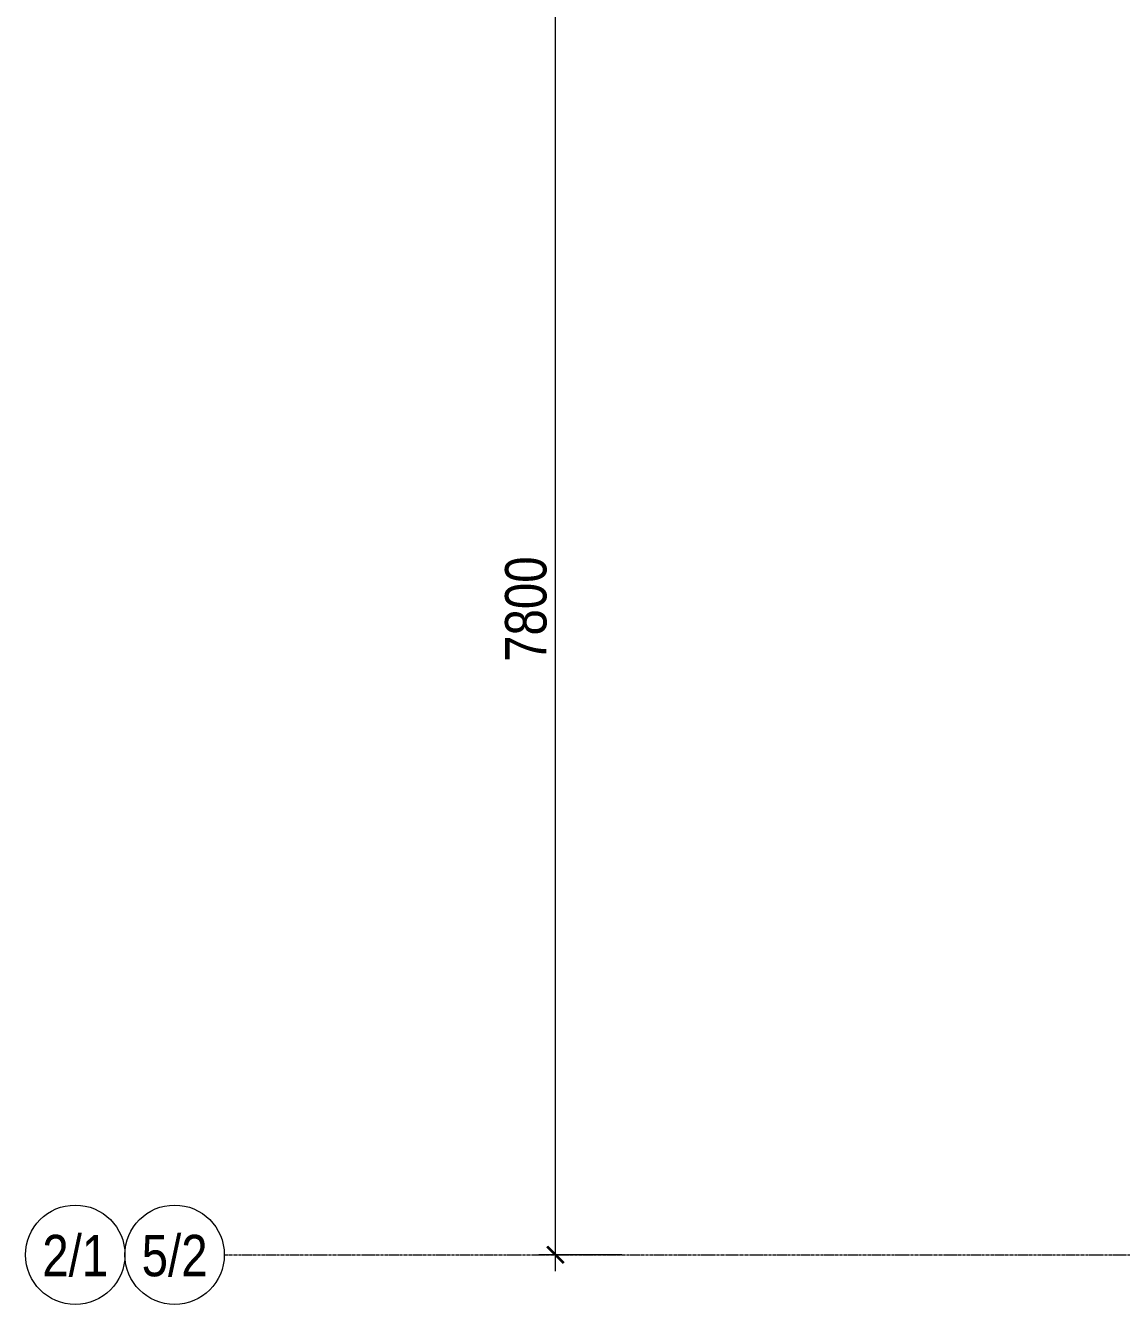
# Model space of a CAD drawing. Header units: millimetres. Extents: x -24360 to 609566, y -391049 to 148426.
# Drawn here: x 186874 to 193492, y -846 to 6879 of the extents above; entities that cross this region are included whole.
import ezdxf
from ezdxf.enums import TextEntityAlignment as Align

# ---------------------------------------------------------------- set-up
doc = ezdxf.new("R2010")
doc.units = ezdxf.units.MM
doc.linetypes.add('CENTER2', pattern=[28.575, 19.05, -3.175, 3.175, -3.175])
doc.layers.get('Defpoints').update_dxf_attribs({"color": 140})
doc.layers.add('АР_Оси_РД_100', color=7, linetype='Continuous', lineweight=0, true_color=0x525252)
doc.layers.add('АР_Оси_РД_размер', color=8, linetype='Continuous', lineweight=0)
doc.styles.add('style1', font='ARIALN.TTF')
doc.styles.add('ккк', font='isocpeur.ttf', dxfattribs={"width": 0.85, "oblique": 15})
doc.dimstyles.new('Dim100_ареал', dxfattribs={"dimscale": 100, "dimtxt": 2.5, "dimasz": 1, "dimexe": 1, "dimexo": 1, "dimgap": 0.5, "dimtad": 1, "dimzin": 12, "dimdsep": 46, "dimtxsty": 'style1', "dimblk": 'ARCHTICK', "dimcen": 1, "dimdle": 1, "dimclrd": 256, "dimclre": 256, "dimaunit": 1, "dimadec": 0, "dimazin": 3, "dimtfac": 1, "dimtmove": 1, "dimatfit": 3, "dimldrblk": 'OPEN30', "dimfxl": 4, "dimfxlon": 1, "dimtolj": 1, "dimtzin": 0, "dimlwd": 9, "dimlwe": 9, "dimarcsym": 0})

# ---------------------------------------------------------------- blocks, each defined once
blk = doc.blocks.new('A-iden')
at = {"linetype": 'Continuous', "lineweight": 5}
blk.add_circle((0, -4), 3, dxfattribs=at)
at = {"color": 0, "linetype": 'Continuous', "lineweight": 20, "style": 'ккк', "width": 0.85}
blk.add_attdef('ID', text='', height=4, dxfattribs=at).set_placement((0.314, -3.853), align=Align.MIDDLE_CENTER)
blk = doc.blocks.new('_ArchTick')
at = {"color": 0, "linetype": 'ByBlock', "const_width": 0.15}
blk.add_lwpolyline([(-0.5, -0.5), (0.5, 0.5)], dxfattribs=at)
blk = doc.blocks.new('*D307')
at = {"layer": 'Defpoints', "color": 0, "lineweight": 15, "transparency": 16777216}
for p in [(190074.4, 7254.2), (191074.4, 7254.2), (190809.1, -545.8)]:
    blk.add_point(p, dxfattribs=at)
at = {"layer": 'АР_Оси_РД_размер', "lineweight": 9, "transparency": 16777216}
for p, q in [((190074.4, -645.8), (190074.4, 7354.2)), ((190474.4, 7254.2), (189974.4, 7254.2)), ((190474.4, -545.8), (189974.4, -545.8))]:
    blk.add_line(p, q, dxfattribs=at)
at = {"layer": 'АР_Оси_РД_размер', "lineweight": 9, "transparency": 16777216, "xscale": 100, "yscale": 100, "zscale": 100}
for p, rotation in [((190074.4, 7254.2), 90), ((190074.4, -545.8), 270)]:
    blk.add_blockref('_ArchTick', p, dxfattribs=dict(at, rotation=rotation))
at = {"layer": 'АР_Оси_РД_размер', "color": 0, "transparency": 16777216, "insert": (189896.8, 3354.2), "char_height": 250, "attachment_point": 5, "rotation": 90, "style": 'style1'}
blk.add_mtext('\\A1;7800', dxfattribs=at)
blk = doc.blocks.new('_Open30')
at = {"color": 0, "linetype": 'ByBlock', "lineweight": -2}
for p, q in [((-1, 0.268), (0, 0)), ((0, 0), (-1, -0.268)), ((0, 0), (-1, 0))]:
    blk.add_line(p, q, dxfattribs=at)

msp = doc.modelspace()

# ---------------------------------------------------------------- linework, layer by layer
at = {"layer": 'АР_Оси_РД_100', "linetype": 'CENTER2'}
msp.add_line((188074.442, -545.811), (223584.4, -545.811), dxfattribs=at)

# ---------------------------------------------------------------- block references
at = {"layer": 'АР_Оси_РД_100'}
ref = msp.add_blockref('A-iden', (187174.442, -145.811), dxfattribs=dict(at, xscale=100, yscale=100, zscale=100))
ref.add_attrib('ID', '2/1', dxfattribs={"layer": '0', "linetype": 'Continuous', "height": 250, "style": 'style1'}).set_placement((187174.442, -545.811), align=Align.MIDDLE)
ref = msp.add_blockref('A-iden', (187774.442, -145.811), dxfattribs=dict(at, xscale=100, yscale=100, zscale=100))
ref.add_attrib('ID', '5/2', dxfattribs={"layer": '0', "linetype": 'Continuous', "height": 250, "style": 'style1'}).set_placement((187774.442, -545.811), align=Align.MIDDLE)

# ---------------------------------------------------------------- dimensions: what is measured, and where the dimension line sits
at = {"layer": 'АР_Оси_РД_размер'}
dim = msp.add_linear_dim(base=(190074.442, 7254.189), p1=(190809.136, -545.811), p2=(191074.442, 7254.189), angle=90, dimstyle='Dim100_ареал', dxfattribs=at)
dim.commit()
dim.dimension.update_dxf_attribs({"geometry": '*D307', "text_midpoint": (189896.799, 3354.189)})

doc.saveas('drawing.dxf')
